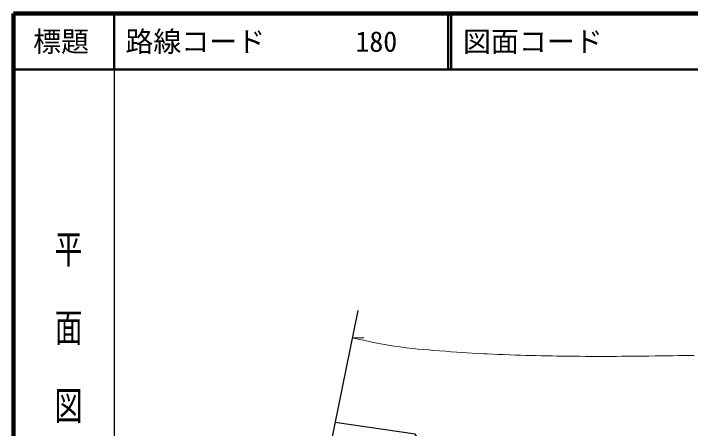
# Model space of a CAD drawing. Units: millimetres, scale not verified. Extents: x 40000 to 680000, y 20000 to 380000.
# Drawn here: x 40000 to 161072, y 305830 to 380000 of the extents above; entities that cross this region are included whole.
import ezdxf
from ezdxf.enums import TextEntityAlignment as Align

# ---------------------------------------------------------------- set-up
doc = ezdxf.new("R2010")
doc.units = ezdxf.units.MM
doc.header["$LTSCALE"] = 1000
for name, color, linetype, lineweight in [('M-BGD', 7, 'Continuous', 25), ('M-BMK-OTRS', 5, 'Continuous', 25), ('M-STR-HTXT', 7, 'Continuous', 13), ('M-TTL', 2, 'Continuous', 140), ('M-TTL-BAND', 7, 'Continuous', 25), ('M-TTL-LINE', 7, 'Continuous', 50)]:
    doc.layers.add(name, color=color, linetype=linetype, lineweight=lineweight)
doc.layers.add('M-TTL-TXT', color=7, linetype='Continuous')
doc.styles.add('@ＭＳ ゴシック', font='')
doc.styles.add('ＭＳ ゴシック', font='')
doc.styles.get('@ＭＳ ゴシック').set_extended_font_data('@MS Gothic')
doc.styles.get('ＭＳ ゴシック').set_extended_font_data('MS Gothic')

msp = doc.modelspace()

# ---------------------------------------------------------------- linework, layer by layer
at = {"layer": 'M-BGD'}
msp.add_lwpolyline([(96467, 301694), (116381, 298602), (111818, 304813), (97528, 306917)], dxfattribs=at)
at = {"layer": 'M-BMK-OTRS'}
msp.add_line((101597, 326937), (85663, 248540), dxfattribs=at)
at = {"layer": 'M-STR-HTXT'}
msp.add_line((100601, 322037), (102640, 322002), dxfattribs=at)
msp.add_lwpolyline([(161740, 318899), (160734, 318881), (159996, 318867), (158910, 318848), (157946, 318832), (157028, 318817), (156083, 318803), (155036, 318788), (154733, 318784), (153653, 318770), (152698, 318759), (151780, 318749), (150812, 318740), (149883, 318733), (148806, 318725), (147855, 318720), (146936, 318717), (145952, 318715), (145229, 318714), (144164, 318715), (143227, 318717), (142294, 318721), (141237, 318728), (141181, 318728), (140101, 318737), (139146, 318746), (138228, 318758), (137260, 318772), (136325, 318788), (135269, 318807), (134341, 318826), (133385, 318850), (132683, 318868), (131618, 318897), (130682, 318925), (129749, 318956), (128693, 318996), (128640, 318998), (127566, 319040), (126621, 319078), (125700, 319118), (124702, 319167), (124158, 319196), (123055, 319255), (122058, 319310), (121124, 319363), (120210, 319419), (119273, 319480), (118269, 319552), (117261, 319629), (116159, 319713), (115160, 319785), (114225, 319855), (113313, 319928), (112382, 320012), (111392, 320114), (110302, 320241), (110226, 320251), (109136, 320392), (108166, 320529), (107278, 320667), (106436, 320812), (105605, 320968), (104747, 321141), (103826, 321335), (102806, 321556), (101649, 321808), (100601, 322037)], dxfattribs=at)
at = {"layer": 'M-TTL'}
for p, q in [((40000, 380000), (40000, 20000)), ((680000, 380000), (40000, 380000))]:
    msp.add_line(p, q, dxfattribs=at)
at = {"layer": 'M-TTL-BAND'}
msp.add_line((58000, 370000), (58000, 20000), dxfattribs=at)
at = {"layer": 'M-TTL-LINE'}
for p, q in [((58000, 380000), (58000, 370000)), ((117750, 380000), (117750, 370000)), ((118250, 380000), (118250, 370000)), ((40000, 370000), (680000, 370000))]:
    msp.add_line(p, q, dxfattribs=at)

# ---------------------------------------------------------------- texts
at = {"layer": 'M-TTL-BAND', "style": '@ＭＳ ゴシック', "width": 1.4}
msp.add_text('平  面  図', height=3666, rotation=270, dxfattribs=at).set_placement((49777, 306475), align=Align.MIDDLE_RIGHT)
at = {"layer": 'M-TTL-TXT', "style": 'ＭＳ ゴシック'}
msp.add_text('標題', height=3666, dxfattribs=at).set_placement((48500, 375000), align=Align.MIDDLE_CENTER)
for s, p in [('路線コード', (60000, 375000)), ('180', (101142, 375000)), ('図面コード', (120380, 375000))]:
    msp.add_text(s, height=3666, dxfattribs=at).set_placement(p, align=Align.MIDDLE_LEFT)

doc.saveas('drawing.dxf')
